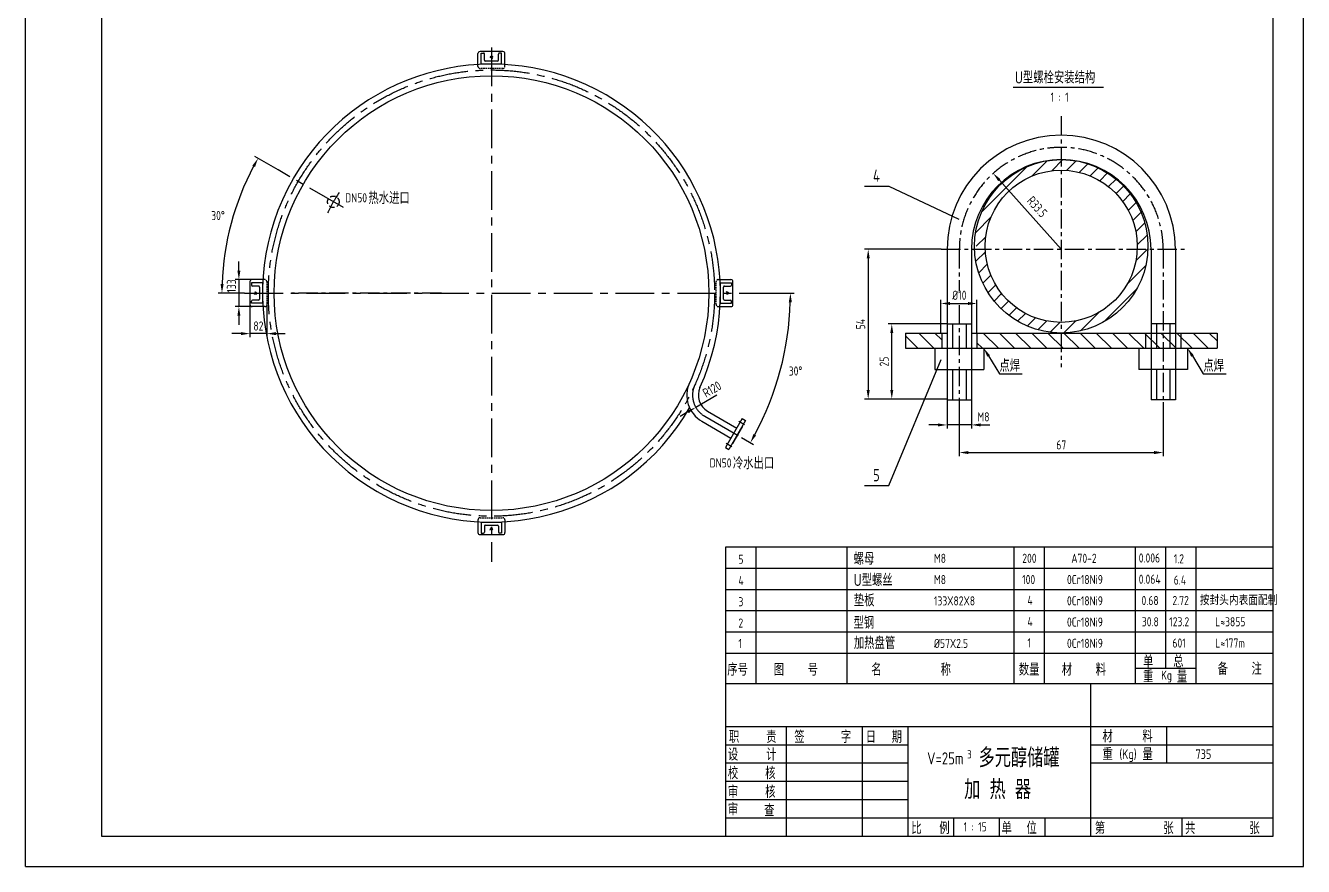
# Model space of a CAD drawing. Extents: x 104028 to 129789, y -4623 to 7992.
# Drawn here: x 104028 to 110328, y -918 to 3227 of the extents above; entities that cross this region are included whole.
import ezdxf

# ---------------------------------------------------------------- set-up
doc = ezdxf.new("R2010")
doc.units = 0
doc.header["$LTSCALE"] = 3
doc.header["$MEASUREMENT"] = 0
doc.linetypes.add('CENTER', pattern=[50.8, 31.75, -6.35, 6.35, -6.35])
doc.linetypes.add('HIDDEN', pattern=[0.375, 0.25, -0.125])
doc.layers.get('0').update_dxf_attribs({"linetype": 'CONTINUOUS'})
doc.layers.get('DEFPOINTS').update_dxf_attribs({"linetype": 'CONTINUOUS'})
for name, color, linetype in [('HIDDEN', 7, 'HIDDEN'), ('LAYERAXIS', 1, 'CENTER'), ('MAINLINE', 3, 'CONTINUOUS'), ('实线', 3, 'CONTINUOUS')]:
    doc.layers.add(name, color=color, linetype=linetype)
doc.styles.add('HZ', font='isocp.shx', dxfattribs={"width": 0.85, "bigfont": 'hztxt.shx'})
doc.dimstyles.new('DWX', dxfattribs={"dimscale": 0, "dimtxt": 45, "dimasz": 45, "dimexe": 18, "dimexo": 0.625, "dimgap": 15, "dimtad": 1, "dimdec": 0, "dimdsep": 46, "dimtxsty": 'HZ', "dimcen": 0, "dimadec": 0, "dimazin": 0, "dimtfac": 1, "dimtdec": 0, "dimtmove": 2, "dimatfit": 3, "dimfxl": 0, "dimtolj": 1, "dimtzin": 0, "dimarcsym": 0})

# ---------------------------------------------------------------- blocks, each defined once
blk = doc.blocks.new('*D8')
at = {"color": 0, "lineweight": -2}
blk.add_line((109133.6, 2124), (108828.4, 2464.9), dxfattribs=at)
at = {"color": 0}
blk.add_solid([(108834, 2469.9), (108822.8, 2459.9), (108798.4, 2498.4)], dxfattribs=at)
at = {"layer": 'DEFPOINTS', "color": 0}
for p in [(108798.4, 2498.4), (109133.6, 2124)]:
    blk.add_point(p, dxfattribs=at)
at = {"color": 0, "insert": (109014.6, 2333.8), "char_height": 45, "attachment_point": 5, "rotation": 311.83691, "style": 'HZ'}
blk.add_mtext('\\A1;R33.5', dxfattribs=at)
blk = doc.blocks.new('*D9')
at = {"color": 0, "lineweight": -2}
for p, q in [((108570.5, 1756), (108280, 1756)), ((108298, 1430.9), (108298, 1711)), ((108570.4, 1385.9), (108280, 1385.9))]:
    blk.add_line(p, q, dxfattribs=at)
at = {"color": 0}
for points in [[(108290.5, 1711), (108305.5, 1711), (108298, 1756)], [(108290.5, 1430.9), (108305.5, 1430.9), (108298, 1385.9)]]:
    blk.add_solid(points, dxfattribs=at)
at = {"layer": 'DEFPOINTS', "color": 0}
for p in [(108298, 1756), (108571.1, 1756), (108571, 1385.9)]:
    blk.add_point(p, dxfattribs=at)
at = {"color": 0, "insert": (108260.5, 1570.9), "char_height": 45, "attachment_point": 5, "rotation": 90, "style": 'HZ'}
blk.add_mtext('\\A1;25', dxfattribs=at)
blk = doc.blocks.new('*D10')
at = {"color": 0, "lineweight": -2}
for p, q in [((108541, 2124), (108163.9, 2124)), ((108181.9, 2079), (108181.9, 1430.5)), ((108570.3, 1385.5), (108163.9, 1385.5))]:
    blk.add_line(p, q, dxfattribs=at)
at = {"color": 0}
for points in [[(108174.4, 2079), (108189.4, 2079), (108181.9, 2124)], [(108174.4, 1430.5), (108189.4, 1430.5), (108181.9, 1385.5)]]:
    blk.add_solid(points, dxfattribs=at)
at = {"layer": 'DEFPOINTS', "color": 0}
for p in [(108541.6, 2124), (108181.9, 1385.5), (108570.9, 1385.5)]:
    blk.add_point(p, dxfattribs=at)
at = {"color": 0, "insert": (108144.4, 1754.8), "char_height": 45, "attachment_point": 5, "rotation": 90, "style": 'HZ'}
blk.add_mtext('\\A1;54', dxfattribs=at)
blk = doc.blocks.new('*D11')
at = {"color": 0, "lineweight": -2}
for p, q in [((108631.1, 1370.2), (108631.1, 1104.2)), ((109636.1, 1370.2), (109636.1, 1104.2)), ((108676.1, 1122.2), (109591.1, 1122.2))]:
    blk.add_line(p, q, dxfattribs=at)
at = {"color": 0}
for points in [[(108676.1, 1129.7), (108676.1, 1114.7), (108631.1, 1122.2)], [(109591.1, 1129.7), (109591.1, 1114.7), (109636.1, 1122.2)]]:
    blk.add_solid(points, dxfattribs=at)
at = {"layer": 'DEFPOINTS', "color": 0}
for p in [(108631.1, 1370.8), (109636.1, 1370.8), (109636.1, 1122.2)]:
    blk.add_point(p, dxfattribs=at)
at = {"color": 0, "insert": (109133.6, 1159.7), "char_height": 45, "attachment_point": 5, "style": 'HZ'}
blk.add_mtext('\\A1;67', dxfattribs=at)
blk = doc.blocks.new('*D12')
at = {"color": 0, "lineweight": -2}
for p, q in [((108540.1, 1712.1), (108540.1, 1875)), ((108585.1, 1857), (108673.1, 1857)), ((108718.1, 1712.1), (108718.1, 1875))]:
    blk.add_line(p, q, dxfattribs=at)
at = {"color": 0}
for points in [[(108585.1, 1864.5), (108585.1, 1849.5), (108540.1, 1857)], [(108673.1, 1864.5), (108673.1, 1849.5), (108718.1, 1857)]]:
    blk.add_solid(points, dxfattribs=at)
at = {"layer": 'DEFPOINTS', "color": 0}
for p in [(108718.1, 1857), (108540.1, 1711.5), (108718.1, 1711.5)]:
    blk.add_point(p, dxfattribs=at)
at = {"color": 0, "insert": (108631.1, 1897.5), "char_height": 45, "attachment_point": 5, "style": 'HZ'}
blk.add_mtext('\\A1;%%C10', dxfattribs=at)
blk = doc.blocks.new('*D13')
at = {"color": 0, "lineweight": -2}
for p, q in [((107574.1, 1908.1), (107816.5, 1908.1)), ((107556.6, 1196.8), (107616.6, 1162.1))]:
    blk.add_line(p, q, dxfattribs=at)
blk.add_arc((106324.5, 1908.1), 1474, 331.74923, 358.25077, dxfattribs=at)
at = {"color": 0}
for points in [[(107790.3, 1863.3), (107805.3, 1863), (107798.5, 1908.1)], [(107629.5, 1206.8), (107616.4, 1214.1), (107601.1, 1171.1)]]:
    blk.add_solid(points, dxfattribs=at)
at = {"layer": 'DEFPOINTS', "color": 0}
for p in [(105107.3, 1908.1), (107573.5, 1908.1), (107709.6, 1404), (107375.9, 1301.1), (107556.1, 1197.1)]:
    blk.add_point(p, dxfattribs=at)
at = {"color": 0, "insert": (107823.6, 1524.2), "char_height": 45, "attachment_point": 5, "rotation": 1, "style": 'HZ'}
blk.add_mtext('\\A1;30°', dxfattribs=at)
blk = doc.blocks.new('*D14')
at = {"color": 0, "lineweight": -2}
for p, q in [((105272.5, 2515.5), (105158.3, 2581.5)), ((105106.7, 1908.1), (104977.8, 1908.1))]:
    blk.add_line(p, q, dxfattribs=at)
blk.add_arc((106324.5, 1908.1), 1328.7, 151.94062, 178.05938, dxfattribs=at)
at = {"color": 0}
for points in [[(105145.5, 2536.8), (105158.6, 2529.5), (105173.9, 2572.5)], [(105004.1, 1953), (104989.1, 1953.3), (104995.8, 1908.1)]]:
    blk.add_solid(points, dxfattribs=at)
at = {"layer": 'DEFPOINTS', "color": 0}
for p in [(105273.1, 2515.2), (105594.8, 2329.4), (105016, 2138.9), (105107.3, 1908.1), (107573.5, 1908.1)]:
    blk.add_point(p, dxfattribs=at)
at = {"color": 0, "insert": (104976.6, 2290.7), "char_height": 45, "attachment_point": 5, "rotation": 1, "style": 'HZ'}
blk.add_mtext('\\A1;30°', dxfattribs=at)
blk = doc.blocks.new('*D15')
at = {"color": 0, "lineweight": -2}
for p, q in [((107435.9, 1405), (107332, 1345)), ((107293.1, 1322.5), (107254.1, 1300))]:
    blk.add_line(p, q, dxfattribs=at)
at = {"color": 0}
blk.add_solid([(107289.3, 1329), (107296.8, 1316), (107332, 1345)], dxfattribs=at)
at = {"layer": 'DEFPOINTS', "color": 0}
for p in [(107435.9, 1405), (107332, 1345)]:
    blk.add_point(p, dxfattribs=at)
at = {"color": 0, "insert": (107411.5, 1434), "char_height": 45, "attachment_point": 5, "rotation": 30.00944, "style": 'HZ'}
blk.add_mtext('\\A1;R120', dxfattribs=at)
blk = doc.blocks.new('*D16')
at = {"color": 0, "lineweight": -2}
for p, q in [((105079.4, 2019.6), (105079.4, 2064.6)), ((105143.4, 1974.6), (105061.4, 1974.6)), ((105079.4, 1974.6), (105079.4, 1841.6)), ((105143.4, 1841.6), (105061.4, 1841.6)), ((105079.4, 1796.6), (105079.4, 1751.6))]:
    blk.add_line(p, q, dxfattribs=at)
at = {"color": 0}
for points in [[(105071.9, 2019.6), (105086.9, 2019.6), (105079.4, 1974.6)], [(105071.9, 1796.6), (105086.9, 1796.6), (105079.4, 1841.6)]]:
    blk.add_solid(points, dxfattribs=at)
at = {"layer": 'DEFPOINTS', "color": 0}
for p in [(105144, 1974.6), (105079.4, 1841.6), (105144, 1841.6)]:
    blk.add_point(p, dxfattribs=at)
at = {"color": 0, "insert": (105042.5, 1943.2), "char_height": 45, "attachment_point": 5, "rotation": 90, "style": 'HZ'}
blk.add_mtext('\\A1;133', dxfattribs=at)
blk = doc.blocks.new('*D17')
at = {"color": 0, "lineweight": -2}
for p, q in [((105134, 1851), (105134, 1690.4)), ((105217, 1851), (105217, 1690.4)), ((105089, 1708.4), (105044, 1708.4)), ((105217, 1708.4), (105134, 1708.4)), ((105262, 1708.4), (105307, 1708.4))]:
    blk.add_line(p, q, dxfattribs=at)
at = {"color": 0}
for points in [[(105089, 1715.9), (105089, 1700.9), (105134, 1708.4)], [(105262, 1715.9), (105262, 1700.9), (105217, 1708.4)]]:
    blk.add_solid(points, dxfattribs=at)
at = {"layer": 'DEFPOINTS', "color": 0}
for p in [(105134, 1851.6), (105217, 1851.6), (105134, 1708.4)]:
    blk.add_point(p, dxfattribs=at)
at = {"color": 0, "insert": (105175.5, 1745.9), "char_height": 45, "attachment_point": 5, "style": 'HZ'}
blk.add_mtext('\\A1;82', dxfattribs=at)

msp = doc.modelspace()

# ---------------------------------------------------------------- hatches: boundary and pattern name
h = msp.add_hatch()
h.set_pattern_fill('LINE', color=256, scale=405, angle=45, style=0)
h.set_pattern_definition([(45, (60302.04, -32312.574), (-35.79728, 35.79728), [])])
h.paths.add_polyline_path([(109508.6, 2139), (109561.1, 2139, 0.414214), (109133.6, 2566.5), (109133.6, 2514, -0.414214)])
h.paths.add_polyline_path([(108706.1, 2139), (108758.6, 2139, -0.414214), (109133.6, 2514), (109133.6, 2566.5, 0.414214)])
h.paths.add_polyline_path([(108758.9, 2124), (108706.3, 2124, 0.403972), (109133.6, 1711.5), (109133.6, 1764, -0.402543)])
h.paths.add_polyline_path([(109133.6, 1764), (109133.6, 1711.5, 0.403972), (109560.8, 2124), (109508.3, 2124, -0.402543)])
h = msp.add_hatch()
h.set_pattern_fill('LINE', color=256, scale=450, angle=315, style=0)
h.set_pattern_definition([(315, (-189689.407, -30219.01), (39.774756, 39.774756), [])])
h.paths.add_polyline_path([(109901.8, 1711.5), (109636.1, 1711.5), (109636.1, 1636.5), (109901.8, 1636.5)])
h.paths.add_polyline_path([(109636.1, 1711.5), (109133.6, 1711.5), (109133.6, 1636.5), (109636.1, 1636.5)])
h.paths.add_polyline_path([(109133.6, 1711.5), (108718.1, 1711.5), (108718.1, 1636.5), (109133.6, 1636.5)])
h.paths.add_polyline_path([(108544.1, 1711.5), (108365.4, 1711.5), (108365.4, 1636.5), (108544.1, 1636.5)])

# ---------------------------------------------------------------- linework, layer by layer
for p, q in [((104027.6, -918), (104027.6, 7992)), ((110327.6, -918), (110327.6, 7992)), ((108895.9, 2923.9), (109341.9, 2923.9)), ((108163.8, 2435.7), (108283.8, 2435.7)), ((108283.8, 2435.7), (108629.3, 2273.3)), ((108365.4, 1711.5), (108365.4, 1636.5)), ((108598.1, 1756), (108598.1, 1636.5)), ((108664.1, 1756), (108664.1, 1636.5)), ((109603.1, 1756), (109603.1, 1636.5)), ((109669.1, 1756), (109669.1, 1636.5)), ((109901.8, 1711.5), (109901.8, 1636.5)), ((108283.8, 959.1), (108542.2, 1580.6)), ((108775.3, 1598.3), (108828.8, 1511)), ((109780.3, 1598.3), (109833.8, 1511)), ((108598.1, 1531.5), (108598.1, 1381.5)), ((108598.1, 1531.5), (108598.1, 1381.5)), ((108664.1, 1531.5), (108664.1, 1381.5)), ((109603.1, 1531.5), (109603.1, 1381.5)), ((109669.1, 1531.5), (109669.1, 1381.5)), ((109669.1, 1531.5), (109669.1, 1381.5)), ((108828.8, 1511), (108941.4, 1511)), ((109833.8, 1511), (109946.4, 1511)), ((108570.6, 1385.2), (108570.6, 1240.3)), ((108691.1, 1385.2), (108691.1, 1240.3)), ((108525.6, 1258.3), (108480.6, 1258.3)), ((108691.1, 1258.3), (108570.6, 1258.3)), ((108736.1, 1258.3), (108781.1, 1258.3)), ((108163.8, 959.1), (108283.8, 959.1)), ((107627.3, 655.8), (107627.3, -18)), ((108076.5, 655.8), (108076.5, -18)), ((108900, 655.8), (108900, -18)), ((109049.7, 655.8), (109049.7, -18)), ((109499.1, -18), (109499.1, 655.8)), ((109648.9, 56.9), (109648.9, 655.8)), ((109798.6, -18), (109798.6, 655.8)), ((110177.6, 550.9), (107477.6, 550.9)), ((110177.6, 446.1), (107477.6, 446.1)), ((110177.6, 341.3), (107477.6, 341.3)), ((110177.6, 236.5), (107477.6, 236.5)), ((109798.6, 56.9), (109499.1, 56.9)), ((109277.6, -18), (109277.6, -768)), ((107777.6, -228), (107777.6, -768)), ((107777.6, -228), (107777.6, -768)), ((107777.6, -228), (107777.6, -768)), ((108152.6, -228), (108152.6, -768)), ((108152.6, -228), (108152.6, -768)), ((108152.6, -228), (108152.6, -768)), ((108377.6, -228), (108377.6, -768)), ((109652.6, -228), (109652.6, -408)), ((109652.6, -228), (109652.6, -408)), ((107477.6, -318), (108377.6, -318)), ((107477.6, -318), (108377.6, -318)), ((107477.6, -318), (108377.6, -318)), ((109277.6, -318), (110177.6, -318)), ((109277.6, -318), (110177.6, -318)), ((107477.6, -408), (108377.6, -408)), ((107477.6, -408), (108377.6, -408)), ((107477.6, -408), (108377.6, -408)), ((109277.6, -408), (110177.6, -408)), ((109277.6, -408), (110177.6, -408)), ((107477.6, -498), (108377.6, -498)), ((107477.6, -498), (108377.6, -498)), ((107477.6, -498), (108377.6, -498)), ((107477.6, -588), (108377.6, -588)), ((107477.6, -588), (108377.6, -588)), ((107477.6, -588), (108377.6, -588)), ((107477.6, -678), (110177.6, -678)), ((107477.6, -678), (110177.6, -678)), ((107477.6, -678), (110177.6, -678)), ((108602.6, -678), (108602.6, -768)), ((108602.6, -678), (108602.6, -768)), ((108602.6, -678), (108602.6, -768)), ((108827.6, -678), (108827.6, -768)), ((108827.6, -678), (108827.6, -768)), ((108827.6, -678), (108827.6, -768)), ((109052.6, -678), (109052.6, -768)), ((109052.6, -678), (109052.6, -768)), ((109052.6, -678), (109052.6, -768)), ((109727.6, -678), (109727.6, -768)), ((109727.6, -678), (109727.6, -768)), ((109727.6, -678), (109727.6, -768)), ((104027.6, -918), (110327.6, -918))]:
    msp.add_line(p, q)
for points in [[(108768.9, 1594.4), (108781.6, 1602.3), (108751.5, 1636.5)], [(109773.9, 1594.4), (109786.6, 1602.3), (109756.5, 1636.5)], [(108525.6, 1265.8), (108525.6, 1250.8), (108570.6, 1258.3)], [(108736.1, 1265.8), (108736.1, 1250.8), (108691.1, 1258.3)]]:
    msp.add_solid(points)
at = {"layer": 'HIDDEN', "ltscale": 10}
for p, q in [((106258, 3025.6), (106258, 3034.7)), ((106391, 3025.6), (106391, 3034.7)), ((106381, 3015.6), (106268, 3015.6)), ((105207, 1974.6), (105198, 1974.6)), ((105217, 1964.6), (105217, 1851.6)), ((107432, 1851.6), (107432, 1964.6)), ((107442, 1974.6), (107451, 1974.6)), ((105207, 1841.6), (105198, 1841.6)), ((107442, 1841.6), (107451, 1841.6)), ((106258, 790.6), (106258, 781.6)), ((106268, 800.6), (106381, 800.6)), ((106391, 790.6), (106391, 781.6))]:
    msp.add_line(p, q, dxfattribs=at)
at = {"layer": 'HIDDEN', "ltscale": 35}
msp.add_circle((105545.1, 2358.1), 28.5, dxfattribs=at)
at = {"layer": 'HIDDEN', "ltscale": 10}
for centre, start, end in [((106268, 3025.6), 180, 270), ((106381, 3025.6), 270, 0), ((105207, 1964.6), 0, 90), ((107442, 1964.6), 90, 180), ((105207, 1851.6), 270, 0), ((107442, 1851.6), 180, 270), ((106268, 790.6), 90, 180), ((106381, 790.6), 0, 90)]:
    msp.add_arc(centre, 10, start, end, dxfattribs=at)
at = {"layer": 'LAYERAXIS', "ltscale": 2}
for p, q in [((106324.5, 3118.4), (106324.5, 583.5)), ((105594.8, 2329.4), (105273.1, 2515.2)), ((105107.3, 1908.1), (107573.5, 1908.1)), ((107375.9, 1301.1), (107556.1, 1197.1))]:
    msp.add_line(p, q, dxfattribs=at)
at = {"layer": 'LAYERAXIS'}
for p, q in [((109133.6, 2779.8), (109133.6, 1543.1)), ((108541.6, 2124), (109757.3, 2124)), ((108631.1, 2124), (108631.1, 1918.9)), ((109636.1, 2124), (109636.1, 1218.2)), ((106077.4, 1908.1), (105338.9, 1908.1)), ((108631.1, 1849.5), (108631.1, 1160)), ((107543.8, 1276.4), (107572.4, 1259.8)), ((107481.3, 1168.1), (107509.9, 1151.6))]:
    msp.add_line(p, q, dxfattribs=at)
at = {"layer": 'LAYERAXIS', "ltscale": 2}
msp.add_circle((106324.5, 1908.1), 1100, dxfattribs=at)
at = {"layer": 'LAYERAXIS'}
msp.add_arc((109133.6, 2124), 502.5, 0, 180, dxfattribs=at)
at = {"layer": 'LAYERAXIS', "ltscale": 2}
for centre, radius, start, end in [((106324.5, 1908.1), 900, 146.58702, 153.96706), ((107435.9, 1405), 120, 155.64478, 240)]:
    msp.add_arc(centre, radius, start, end, dxfattribs=at)
at = {"layer": 'MAINLINE'}
for p, q in [((104402.2, 7842), (104402.2, -768)), ((110177.6, -768), (110177.6, 7842)), ((106258, 3034.7), (106258, 3088.6)), ((106381, 3098.6), (106268, 3098.6)), ((106274.5, 3036.6), (106274.5, 3091.6)), ((106274.5, 3091.6), (106284.5, 3091.6)), ((106374.5, 3091.6), (106364.5, 3091.6)), ((106374.5, 3036.6), (106374.5, 3091.6)), ((106391, 3034.7), (106391, 3088.6)), ((106374.5, 3036.6), (106274.5, 3036.6)), ((106289.5, 3056.6), (106289.5, 3086.6)), ((106354.5, 3051.6), (106294.5, 3051.6)), ((106332, 3074.4), (106317, 3067.5)), ((106317.7, 3075.6), (106331.3, 3066.2)), ((106359.5, 3056.6), (106359.5, 3086.6)), ((108571.1, 2124), (108571.1, 1381.5)), ((108691.1, 2124), (108691.1, 1381.5)), ((109576.1, 2124), (109576.1, 1381.5)), ((109696.1, 2124), (109696.1, 1381.5)), ((105134, 1964.6), (105134, 1851.6)), ((105196, 1958.1), (105141, 1958.1)), ((105141, 1958.1), (105141, 1948.1)), ((105198, 1974.6), (105144, 1974.6)), ((105196, 1958.1), (105196, 1858.1)), ((107451, 1974.6), (107505, 1974.6)), ((107453, 1858.1), (107453, 1958.1)), ((107453, 1958.1), (107508, 1958.1)), ((107508, 1958.1), (107508, 1948.1)), ((107515, 1851.6), (107515, 1964.6)), ((105176, 1943.1), (105146, 1943.1)), ((105157, 1901.4), (105166.4, 1914.9)), ((105158.3, 1915.6), (105165.2, 1900.7)), ((105181, 1938.1), (105181, 1878.1)), ((107468, 1878.1), (107468, 1938.1)), ((107473, 1943.1), (107503, 1943.1)), ((107492, 1914.9), (107482.6, 1901.4)), ((107490.7, 1900.7), (107483.9, 1915.6)), ((105141, 1858.1), (105141, 1868.1)), ((105196, 1858.1), (105141, 1858.1)), ((105198, 1841.6), (105144, 1841.6)), ((105176, 1873.1), (105146, 1873.1)), ((107451, 1841.6), (107505, 1841.6)), ((107453, 1858.1), (107508, 1858.1)), ((107473, 1873.1), (107503, 1873.1)), ((107508, 1858.1), (107508, 1868.1)), ((108365.4, 1711.5), (108571.1, 1711.5)), ((108544.1, 1711.5), (108544.1, 1636.5)), ((108571.1, 1756), (108691.1, 1756)), ((108691.1, 1711.5), (109901.8, 1711.5)), ((108718.1, 1711.5), (108718.1, 1636.5)), ((109549.1, 1711.5), (109549.1, 1636.5)), ((109696.1, 1756), (109576.1, 1756)), ((109723.1, 1711.5), (109723.1, 1636.5)), ((108365.4, 1636.5), (109901.8, 1636.5)), ((108510.7, 1636.5), (108510.7, 1531.5)), ((108751.5, 1636.5), (108751.5, 1531.5)), ((109515.7, 1636.5), (109515.7, 1531.5)), ((109756.5, 1636.5), (109756.5, 1531.5)), ((108510.7, 1531.5), (108751.5, 1531.5)), ((109756.5, 1531.5), (109515.7, 1531.5)), ((107390.2, 1325.8), (107533.9, 1242.8)), ((108571.1, 1381.5), (108691.1, 1381.5)), ((109696.1, 1381.5), (109576.1, 1381.5)), ((107361.7, 1276.4), (107505.4, 1193.5)), ((107560.9, 1289.6), (107478.4, 1146.7)), ((107576.5, 1280.6), (107494, 1137.7)), ((107560.9, 1289.6), (107576.5, 1280.6)), ((107561.7, 1251), (107512.2, 1165.3)), ((107560, 1252), (107561.7, 1251)), ((107478.4, 1146.7), (107494, 1137.7)), ((107510.5, 1166.3), (107512.2, 1165.3)), ((106258, 781.6), (106258, 727.6)), ((106274.5, 779.6), (106274.5, 724.6)), ((106274.5, 779.6), (106374.5, 779.6)), ((106289.5, 759.6), (106289.5, 729.6)), ((106294.5, 764.6), (106354.5, 764.6)), ((106359.5, 759.6), (106359.5, 729.6)), ((106374.5, 779.6), (106374.5, 724.6)), ((106391, 781.6), (106391, 727.6)), ((106268, 717.6), (106381, 717.6)), ((106274.5, 724.6), (106284.5, 724.6)), ((106317, 741.9), (106332, 748.8)), ((106331.3, 740.7), (106317.7, 750)), ((106374.5, 724.6), (106364.5, 724.6)), ((104402.2, -768), (110177.6, -768)), ((107477.6, -768), (110177.6, -768))]:
    msp.add_line(p, q, dxfattribs=at)
for centre, radius in [((106324.5, 1908.1), 1071.5), ((109133.6, 2139), 427.5), ((109133.6, 2139), 375)]:
    msp.add_circle(centre, radius, dxfattribs=at)
for centre, radius, start, end in [((106268, 3088.6), 10, 90, 180), ((106284.5, 3086.6), 5, 0, 90), ((106364.5, 3086.6), 5, 90, 180), ((106381, 3088.6), 10, 0, 90), ((106324.5, 1908.1), 1128.5, 335.64478, 150), ((106294.5, 3056.6), 5, 180, 270), ((106354.5, 3056.6), 5, 270, 0), ((109133.6, 2124), 562.5, 0, 180), ((109133.6, 2124), 442.5, 0, 180), ((106324.5, 1908.1), 1128.5, 150.06889, 329.93111), ((105144, 1964.6), 10, 90, 180), ((107505, 1964.6), 10, 0, 90), ((105146, 1948.1), 5, 180, 270), ((105176, 1938.1), 5, 0, 90), ((107473, 1938.1), 5, 90, 180), ((107503, 1948.1), 5, 270, 360), ((105144, 1851.6), 10, 180, 270), ((105146, 1868.1), 5, 90, 180), ((105176, 1878.1), 5, 270, 0), ((107473, 1878.1), 5, 180, 270), ((107503, 1868.1), 5, 0, 90), ((107505, 1851.6), 10, 270, 360), ((107435.9, 1405), 148.5, 155.64478, 240), ((107435.9, 1405), 91.5, 155.64478, 240), ((106294.5, 759.6), 5, 90, 180), ((106354.5, 759.6), 5, 0, 90), ((106268, 727.6), 10, 180, 270), ((106284.5, 729.6), 5, 270, 0), ((106364.5, 729.6), 5, 180, 270), ((106381, 727.6), 10, 270, 0)]:
    msp.add_arc(centre, radius, start, end, dxfattribs=at)
at = {"layer": '实线'}
for p, q in [((110177.6, 655.8), (107477.6, 655.8)), ((107477.6, 655.8), (107477.6, -768)), ((110177.6, 131.7), (107477.6, 131.7)), ((110177.6, -18), (107477.6, -18)), ((109277.6, -18), (109277.6, -768)), ((109277.6, -18), (109277.6, -768)), ((107477.6, -228), (110177.6, -228)), ((107477.6, -228), (110177.6, -228)), ((107477.6, -228), (110177.6, -228)), ((108377.6, -228), (108377.6, -768)), ((108377.6, -228), (108377.6, -768))]:
    msp.add_line(p, q, dxfattribs=at)

# ---------------------------------------------------------------- texts
at = {"style": 'HZ', "width": 0.85}
for s, height, p in [('U型螺栓安装结构', 60, (108904.9, 2941.3)), ('1 : 1', 45, (109080.9, 2852)), ('4', 60, (108205.4, 2457.2)), ('DN50', 45, (105603.4, 2355.4)), ('热水进口', 60, (105717.8, 2346.7)), ('点焊', 60, (108828.8, 1520.7)), ('点焊', 60, (109833.8, 1520.7)), ('DN50', 45, (107400.2, 1048.6)), ('冷水出口', 60, (107514.7, 1039.9)), ('5', 60, (108205.4, 980.6)), ('螺母', 59.9, (108110.3, 569)), ('5', 44.9, (107542.1, 573.9)), ('M8', 44.92, (108506, 578.3)), ('200', 44.92, (108941.4, 578.5)), ('A70-2', 44.92, (109183, 578.5)), ('0.006', 45, (109515.4, 580)), ('1.2', 44.92, (109688.2, 576)), ('4', 44.9, (107542.1, 469.1)), ('U型螺丝', 59.9, (108110.3, 464.2)), ('M8', 44.92, (108506, 473.4)), ('100', 44.92, (108940.9, 473.7)), ('0Cr18Ni9', 44.92, (109161.7, 473.7)), ('0.064', 45, (109515.4, 475.2)), ('6.4', 44.92, (109688.2, 471.2)), ('3', 44.9, (107542.1, 364.3)), ('垫板', 60.01, (108111.2, 363.4)), ('133X82X8', 44.92, (108506, 368.6)), ('4', 45, (108967, 371.2)), ('0Cr18Ni9', 44.92, (109161.7, 368.9)), ('0.68', 45, (109529.2, 370.4)), ('2.72', 45, (109681.5, 370.4)), ('按封头内表面配制', 45, (109816.6, 370.3)), ('型钢', 60.01, (108109.3, 253.6)), ('2', 44.9, (107542.1, 259.5)), ('4', 45, (108967, 266.4)), ('0Cr18Ni9', 44.92, (109161.7, 264.1)), ('30.8', 45, (109530.8, 265.6)), ('123.2', 45, (109665.9, 265.6)), ('L≈3855', 45, (109893.1, 265.5)), ('1', 44.9, (107542.1, 158.6)), ('加热盘管', 60.01, (108111.2, 153.7)), ('%%C57X2.5', 44.92, (108506, 159)), ('1', 45, (108967, 161.6)), ('0Cr18Ni9', 44.92, (109161.7, 159.3)), ('601', 45, (109681.7, 160.8)), ('L≈177m', 45, (109893.1, 160.7)), ('单', 59.9, (109536.7, 62.4)), ('总', 59.9, (109685.6, 62.4)), ('序号', 59.89, (107487.1, 22.4)), ('图    号', 59.89, (107716.1, 22.4)), ('名          称', 59.889, (108197, 22.4)), ('数量', 59.89, (108924.1, 22.4)), ('材    料', 59.89, (109136, 22.4)), ('备    注', 59.89, (109904.5, 26.1)), ('重    量', 59.89, (109536.7, -11.9)), ('Kg', 44.92, (109625.8, 2.3)), ('职', 60, (107495, -309.3)), ('职', 60, (107495, -309.3)), ('职', 60, (107495, -309.3)), ('责', 60, (107679, -309.3)), ('责', 60, (107679, -309.3)), ('责', 60, (107679, -309.3)), ('签', 60, (107817, -309.3)), ('签', 60, (107817, -309.3)), ('签', 60, (107817, -309.3)), ('字', 60, (108047, -309.3)), ('字', 60, (108047, -309.3)), ('字', 60, (108047, -309.3)), ('日', 60, (108169.6, -309.3)), ('日', 60, (108169.6, -309.3)), ('日', 60, (108169.6, -309.3)), ('期', 60, (108297.4, -309.3)), ('期', 60, (108297.4, -309.3)), ('材     料', 60, (109336.7, -306.4)), ('设', 60, (107489.9, -396.2)), ('设', 60, (107489.9, -396.2)), ('设', 60, (107489.9, -396.2)), ('计', 60, (107679, -396.2)), ('计', 60, (107679, -396.2)), ('计', 60, (107679, -396.2)), ('V=25m', 60, (108472.4, -415.4)), ('3', 42, (108669.4, -386)), ('多元醇储罐', 93.75, (108726.2, -429.1)), ('重     量', 60, (109336.7, -394.4)), ('(Kg)', 48, (109420.3, -388.4)), ('735', 48, (109795.3, -388.4)), ('校', 60, (107489.9, -488.1)), ('校', 60, (107489.9, -488.1)), ('校', 60, (107489.9, -488.1)), ('核', 60, (107673.9, -488.1)), ('核', 60, (107673.9, -488.1)), ('核', 60, (107673.9, -488.1)), ('加 热 器', 93.75, (108654.9, -586.2)), ('审', 60, (107489.9, -580)), ('审', 60, (107489.9, -580)), ('审', 60, (107489.9, -580)), ('核', 60, (107673.9, -580)), ('核', 60, (107673.9, -580)), ('核', 60, (107673.9, -580)), ('审', 60, (107489.9, -666.9)), ('审', 60, (107489.9, -666.9)), ('审', 60, (107489.9, -666.9)), ('查', 60, (107668.8, -672)), ('查', 60, (107668.8, -672)), ('查', 60, (107668.8, -672)), ('比', 60, (108394.5, -758.8)), ('比', 60, (108394.5, -758.8)), ('比', 60, (108394.5, -758.8)), ('例', 60, (108532.5, -758.8)), ('例', 60, (108532.5, -758.8)), ('例', 60, (108532.5, -758.8)), ('单', 60, (108839.2, -758.8)), ('单', 60, (108839.2, -758.8)), ('单', 60, (108839.2, -758.8)), ('位', 60, (108961.9, -758.8)), ('位', 60, (108961.9, -758.8)), ('位', 60, (108961.9, -758.8)), ('第', 60, (109299.2, -758.8)), ('第', 60, (109299.2, -758.8)), ('第', 60, (109299.2, -758.8)), ('1 : 15', 45, (108652.1, -745.1)), ('张', 60, (109636.5, -758.8)), ('张', 60, (109636.5, -758.8)), ('张', 60, (109636.5, -758.8)), ('共', 60, (109743.9, -758.8)), ('共', 60, (109743.9, -758.8)), ('共', 60, (109743.9, -758.8)), ('张', 60, (110060.8, -758.8)), ('张', 60, (110060.8, -758.8)), ('张', 60, (110060.8, -758.8))]:
    msp.add_text(s, height=height, dxfattribs=at).set_placement(p)
at = {"insert": (108750.1, 1298.2), "char_height": 45, "attachment_point": 5, "style": 'HZ'}
msp.add_mtext('\\A1;M8', dxfattribs=at)

# ---------------------------------------------------------------- dimensions: what is measured, and where the dimension line sits
for base, line2, picture, middle in [((105016, 2138.9), ((105594.8, 2329.4), (105273.1, 2515.2)), '*D14', (104976.6, 2290.7)), ((107709.6, 1404), ((107375.9, 1301.1), (107556.1, 1197.1)), '*D13', (107823.6, 1524.2))]:
    dim = msp.add_angular_dim_2l(base=base, line1=((105107.3, 1908.1), (107573.5, 1908.1)), line2=line2, dimstyle='DWX', override={"dimscale": 1})
    dim.commit()
    dim.dimension.update_dxf_attribs({"geometry": picture, "text_midpoint": middle, "dimtype": 162, "text_rotation": 1})
dim = msp.add_radius_dim(center=(109133.6, 2124), mpoint=(108798.4, 2498.4), text='R33.5', dimstyle='DWX', override={"dimscale": 1})
dim.commit()
dim.dimension.update_dxf_attribs({"geometry": '*D8', "text_midpoint": (109014.6, 2333.8), "dimtype": 164})
for base, p1, p2, text, picture, middle in [((108181.9, 1385.5), (108541.6, 2124), (108570.9, 1385.5), '54', '*D10', (108144.4, 1754.8)), ((108298, 1756), (108571, 1385.9), (108571.1, 1756), '25', '*D9', (108260.5, 1570.9))]:
    dim = msp.add_linear_dim(base=base, p1=p1, p2=p2, angle=90, text=text, dimstyle='DWX', override={"dimscale": 1})
    dim.commit()
    dim.dimension.update_dxf_attribs({"geometry": picture, "text_midpoint": middle})
dim = msp.add_linear_dim(base=(105079.4, 1841.6), p1=(105144, 1974.6), p2=(105144, 1841.6), angle=90, dimstyle='DWX', override={"dimscale": 1})
dim.commit()
dim.dimension.update_dxf_attribs({"geometry": '*D16', "text_midpoint": (105042.5, 1943.2), "dimtype": 160})
dim = msp.add_linear_dim(base=(108718.1, 1857), p1=(108540.1, 1711.5), p2=(108718.1, 1711.5), text='%%C10', dimstyle='DWX', override={"dimscale": 1})
dim.commit()
dim.dimension.update_dxf_attribs({"geometry": '*D12', "text_midpoint": (108631.1, 1897.5), "dimtype": 160})
for base, p1, p2, text, picture, middle in [((105134, 1708.4), (105217, 1851.6), (105134, 1851.6), '82', '*D17', (105175.5, 1745.9)), ((109636.1, 1122.2), (108631.1, 1370.8), (109636.1, 1370.8), '67', '*D11', (109133.6, 1159.7))]:
    dim = msp.add_linear_dim(base=base, p1=p1, p2=p2, text=text, dimstyle='DWX', override={"dimscale": 1})
    dim.commit()
    dim.dimension.update_dxf_attribs({"geometry": picture, "text_midpoint": middle})
dim = msp.add_radius_dim(center=(107435.9, 1405), mpoint=(107332, 1345), dimstyle='DWX', override={"dimscale": 1})
dim.commit()
dim.dimension.update_dxf_attribs({"geometry": '*D15', "text_midpoint": (107411.5, 1434), "dimtype": 164})

doc.saveas('drawing.dxf')
